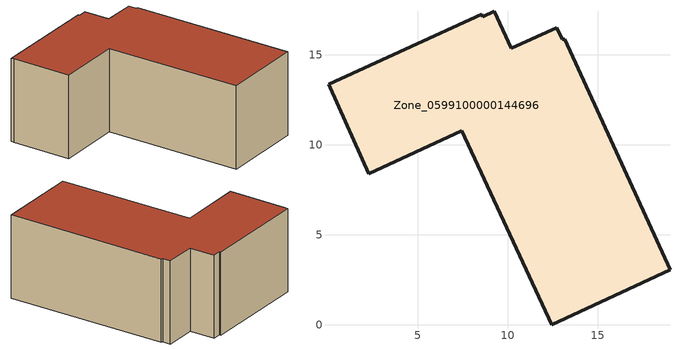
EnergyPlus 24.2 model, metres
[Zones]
Zone_0599100000144696
 floor ground (C_G): 13.01,15.86 13.14,15.86 19,3.04 12.43,0 7.44,10.79 2.26,8.4 0.13,13.16 0.04,13.36 8.55,17.24 8.6,17.12 9.24,17.42 10.18,15.37 12.71,16.51 z0
 wall outside (C_F): 13.14,15.86 13.01,15.86 12.71,16.51 10.18,15.37 9.24,17.42 8.6,17.12 8.55,17.24 0.04,13.36 0.13,13.16 2.26,8.4 7.44,10.79 12.43,0 19,3.04 13.14,15.86 z0:7.21
 roof outside (C_R): 19,3.04 13.14,15.86 13.01,15.86 12.71,16.51 10.18,15.37 9.24,17.42 8.6,17.12 8.55,17.24 0.04,13.36 0.13,13.16 2.26,8.4 7.44,10.79 12.43,0 z7.21
[BUILDING]
Pand.0599100000144696: North Axis=0; Terrain=City; Loads Convergence Tolerance Value=0.04; Temperature Convergence Tolerance Value=0.4; Solar Distribution=FullExterior; Maximum Number of Warmup Days=25; Minimum Number of Warmup Days=1
[Site:Location]
Rotterdam.The.Hague.AP_ZH_NLD Design_Conditions: Latitude=51.96; Longitude=4.45; Time Zone=1; Elevation=-4.5
[SITE:GROUNDTEMPERATURE:BUILDINGSURFACE]
18, 18, 18, 18, 18, 18, 18, 18, 18, 18, 18, 18
[MATERIAL] Thermal Absorptance=0.9; Solar Absorptance=0.7; Visible Absorptance=0.7
Name | Roughness | Thickness | Conductivity | Density | Specific Heat
G.D.1965 | MediumSmooth | 0.15 | 1 | 540 | 1210
F.D.1965 | Rough | 0.3 | 0.857143 | 1920 | 840
R.D.1965 | MediumRough | 0.2 | 0.08 | 1500 | 1000
[CONSTRUCTION]
C_G: G.D.1965
C_F: F.D.1965
C_R: R.D.1965
[ZONE]
Zone_0599100000144696: Type=1; Multiplier=1; Ceiling Height=Autocalculate; Volume=Autocalculate; Floor Area=autocalculate; Part of Total Floor Area=Yes
[ZONEINFILTRATION:DESIGNFLOWRATE]
Infil_Zone_0599100000144696: Zone or ZoneList or Space or SpaceList=Zone_0599100000144696; Schedule=AlwaysOn; Design Flow Rate Calculation Method=Flow/Area; Flow Rate per Floor Area=0.0042; Constant Term Coefficient=1; Temperature Term Coefficient=0; Velocity Term Coefficient=0; Velocity Squared Term Coefficient=0
[HVACTEMPLATE:ZONE:IDEALLOADSAIRSYSTEM]
Zone_0599100000144696: Maximum Heating Supply Air Temperature=50; Minimum Cooling Supply Air Temperature=13; Maximum Heating Supply Air Humidity Ratio=0.0156; Minimum Cooling Supply Air Humidity Ratio=0.0077; Heating Limit=NoLimit; Cooling Limit=NoLimit; Dehumidification Control Type=ConstantSensibleHeatRatio; Cooling Sensible Heat Ratio=0.7; Dehumidification Setpoint=60; Humidification Control Type=None; Humidification Setpoint=30; Outdoor Air Method=None; Outdoor Air Flow Rate per Person=0.00944; Outdoor Air Flow Rate per Zone Floor Area=0; Outdoor Air Flow Rate per Zone=0; Demand Controlled Ventilation Type=None; Outdoor Air Economizer Type=NoEconomizer; Heat Recovery Type=None; Sensible Heat Recovery Effectiveness=0.7; Latent Heat Recovery Effectiveness=0.65
[ZONECONTROL:THERMOSTAT]
ThermostatControl_Zone_0599100000144696: Zone or ZoneList=Zone_0599100000144696; Control Type Schedule=DualSetpointControlType; Control 1=Thermostat_Zone_0599100000144696; Temperature Difference Between Cutout And Setpoint=0
[THERMOSTATSETPOINT:DUALSETPOINT]
Thermostat_Zone_0599100000144696: Heating Setpoint Temperature Schedule=HeatingSetpoint_Zone_0599100000144696; Cooling Setpoint Temperature Schedule=CoolingSetpoint_Zone_0599100000144696
[SCHEDULE:COMPACT]
HeatingSetpoint_Zone_0599100000144696: Through: 12/31, For: AllDays, Until: 24:00, 21
CoolingSetpoint_Zone_0599100000144696: Through: 12/31, For: AllDays, Until: 24:00, 24
DualSetpointControlType: Through: 12/31, For: AllDays, Until: 24:00, 4
AlwaysOn: Through: 12/31, For: AllDays, Until: 24:00, 1
